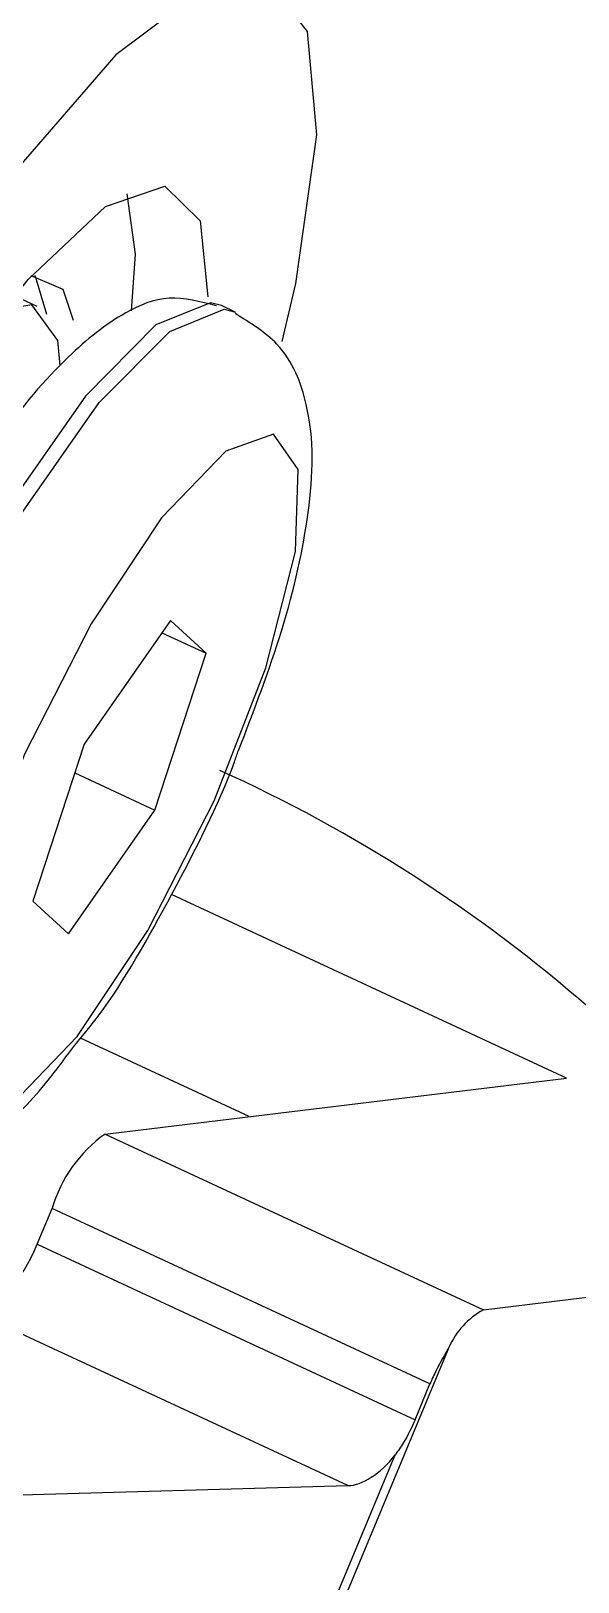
# Model space of a CAD drawing. Header units: millimetres. Extents: x -294 to 2792, y 5 to 1659.
# Drawn here: x 396.299 to 396.996, y 558.796 to 560.773 of the extents above; entities that cross this region are included whole.
import ezdxf

# ---------------------------------------------------------------- set-up
doc = ezdxf.new("R2010")
doc.units = ezdxf.units.MM
doc.layers.get('0').update_dxf_attribs({"lineweight": 18})

msp = doc.modelspace()

# ---------------------------------------------------------------- linework, layer by layer
at = {"color": 7, "linetype": 'Continuous', "lineweight": 25}
for p, q in [((396.3064, 560.4221), (396.2776, 560.4355)), ((396.559, 560.415), (396.5414, 560.4232)), ((396.4766, 560.0219), (396.3663, 559.8639)), ((396.5218, 559.98), (396.4766, 560.0219)), ((396.4656, 560.0061), (396.5218, 559.98)), ((396.4567, 559.78), (396.5218, 559.98)), ((396.3663, 559.8639), (396.3011, 559.6639)), ((396.3544, 559.8275), (396.4567, 559.78)), ((396.3463, 559.622), (396.4567, 559.78)), ((396.3011, 559.6639), (396.3463, 559.622)), ((396.9815, 559.4383), (396.4779, 559.6723)), ((396.577, 559.3891), (396.3617, 559.4892)), ((396.3931, 559.3668), (396.9815, 559.4383)), ((396.3931, 559.3668), (396.8754, 559.1427)), ((396.3067, 559.2263), (396.3257, 559.2719)), ((396.8072, 559.0483), (396.3257, 559.2719)), ((396.3067, 559.2263), (396.7882, 559.0027)), ((396.8754, 559.1427), (397.4404, 559.2114)), ((396.7027, 558.9187), (396.2298, 559.1383)), ((396.8314, 559.0948), (396.6221, 558.5921)), ((396.7882, 559.0027), (396.8072, 559.0483)), ((396.6108, 558.5927), (396.7628, 558.9578)), ((396.0557, 558.9006), (396.7027, 558.9187))]:
    msp.add_line(p, q, dxfattribs=at)
for points in [[(396.619, 560.3776), (396.6364, 560.4514), (396.6632, 560.641), (396.6513, 560.7728), (396.6014, 560.8363), (396.5176, 560.8261), (396.4068, 560.7431), (396.2779, 560.5941), (396.1875, 560.4646)], [(396.2424, 560.3901), (396.295, 560.4564), (396.3937, 560.5497), (396.4695, 560.5757), (396.5144, 560.5314), (396.5241, 560.4344)], [(396.427, 560.4166), (396.4321, 560.4888), (396.4212, 560.5658)], [(396.353, 560.4043), (396.3395, 560.4439), (396.2991, 560.4612)], [(396.3189, 560.4121), (396.3045, 560.4602), (396.3034, 560.4617)], [(396.5414, 560.4232), (396.5276, 560.4268), (396.458, 560.3986), (396.368, 560.3077), (396.2684, 560.1651), (396.1712, 559.988), (396.0883, 559.7977), (396.0295, 559.6173), (396.0019, 559.4684), (396.009, 559.3691), (396.0359, 559.3348)], [(396.0533, 559.3268), (396.0265, 559.3609), (396.0195, 559.4603), (396.047, 559.6091), (396.1058, 559.7896), (396.1888, 559.9798), (396.2859, 560.1569), (396.3855, 560.2995), (396.4755, 560.3904), (396.5451, 560.4186), (396.5592, 560.4149)], [(396.3359, 560.347), (396.3328, 560.3788), (396.2996, 560.4244), (396.2637, 560.4181)], [(396.276, 559.4063), (396.3577, 559.4913), (396.4477, 559.6266), (396.5321, 559.7916), (396.5981, 559.9613), (396.6358, 560.1097), (396.6392, 560.2144), (396.608, 560.2593), (396.5469, 560.2376), (396.4652, 560.1527), (396.3752, 560.0174), (396.2908, 559.8523), (396.2248, 559.6827), (396.1871, 559.5342), (396.1837, 559.4296), (396.2149, 559.3847), (396.276, 559.4063)]]:
    msp.add_lwpolyline(points, dxfattribs=at)
for centre, radius, start, end in [((395.7471, 558.0816), 1.9201, 48.8611, 65.6326), ((396.4945, 559.2233), 0.1757, 125.2564, 163.9279), ((396.9223, 559.0555), 0.099, 118.2527, 156.6385)]:
    msp.add_arc(centre, radius, start, end, dxfattribs=at)
for centre, major_axis, ratio, start_param, end_param in [((396.263, 559.2294), (0.0448, 0.0894), 0.409788, 3.415463, 4.881539), ((396.7348, 559.0102), (0.0475, 0.0882), 0.524162, 3.434347, 4.377434)]:
    msp.add_ellipse(centre, major_axis=major_axis, ratio=ratio, start_param=start_param, end_param=end_param, dxfattribs=at)
for points, knots in [([(396.5351, 560.4229), (396.5145, 560.4283), (396.4724, 560.4394), (396.4088, 560.4115), (396.3416, 560.3575), (396.2753, 560.2824), (396.2342, 560.2147), (396.2231, 560.1964)], [0, 0, 0, 0, 0.0667676, 0.1363114, 0.2430107, 0.3730881, 0.421242, 0.421242, 0.421242, 0.421242]), ([(396.5632, 559.8559), (396.5831, 559.9076), (396.6251, 560.017), (396.6575, 560.1688), (396.6607, 560.2773), (396.6255, 560.372), (396.5783, 560.4012), (396.5589, 560.4132)], [0, 0, 0, 0, 0.1353841, 0.2864151, 0.4498685, 0.5474309, 0.6156886, 0.6156886, 0.6156886, 0.6156886]), ([(396.3546, 559.4804), (396.365, 559.4929), (396.4072, 559.5434), (396.4778, 559.6695), (396.5401, 559.7908), (396.5615, 559.8511), (396.5632, 559.8559)], [0, 0, 0, 0, 0.0591589, 0.2411614, 0.4168146, 0.431978, 0.431978, 0.431978, 0.431978]), ([(396.2425, 559.359), (396.2597, 559.373), (396.2978, 559.4038), (396.3345, 559.4533), (396.3546, 559.4804)], [0, 0, 0, 0, 0.0753671, 0.1665409, 0.1665409, 0.1665409, 0.1665409]), ([(396.8314, 559.0948), (396.8259, 559.0854), (396.8171, 559.0705), (396.8098, 559.0543), (396.8072, 559.0483)], [0, 0, 0, 0, 0.03312044, 0.05253983, 0.05253983, 0.05253983, 0.05253983]), ([(396.7882, 559.0027), (396.7837, 558.9927), (396.7765, 558.9766), (396.7666, 558.9629), (396.7628, 558.9578)], [0, 0, 0, 0, 0.03231848, 0.05186263, 0.05186263, 0.05186263, 0.05186263])]:
    msp.add_open_spline(points, degree=3, knots=knots, dxfattribs=at)

doc.saveas('drawing.dxf')
